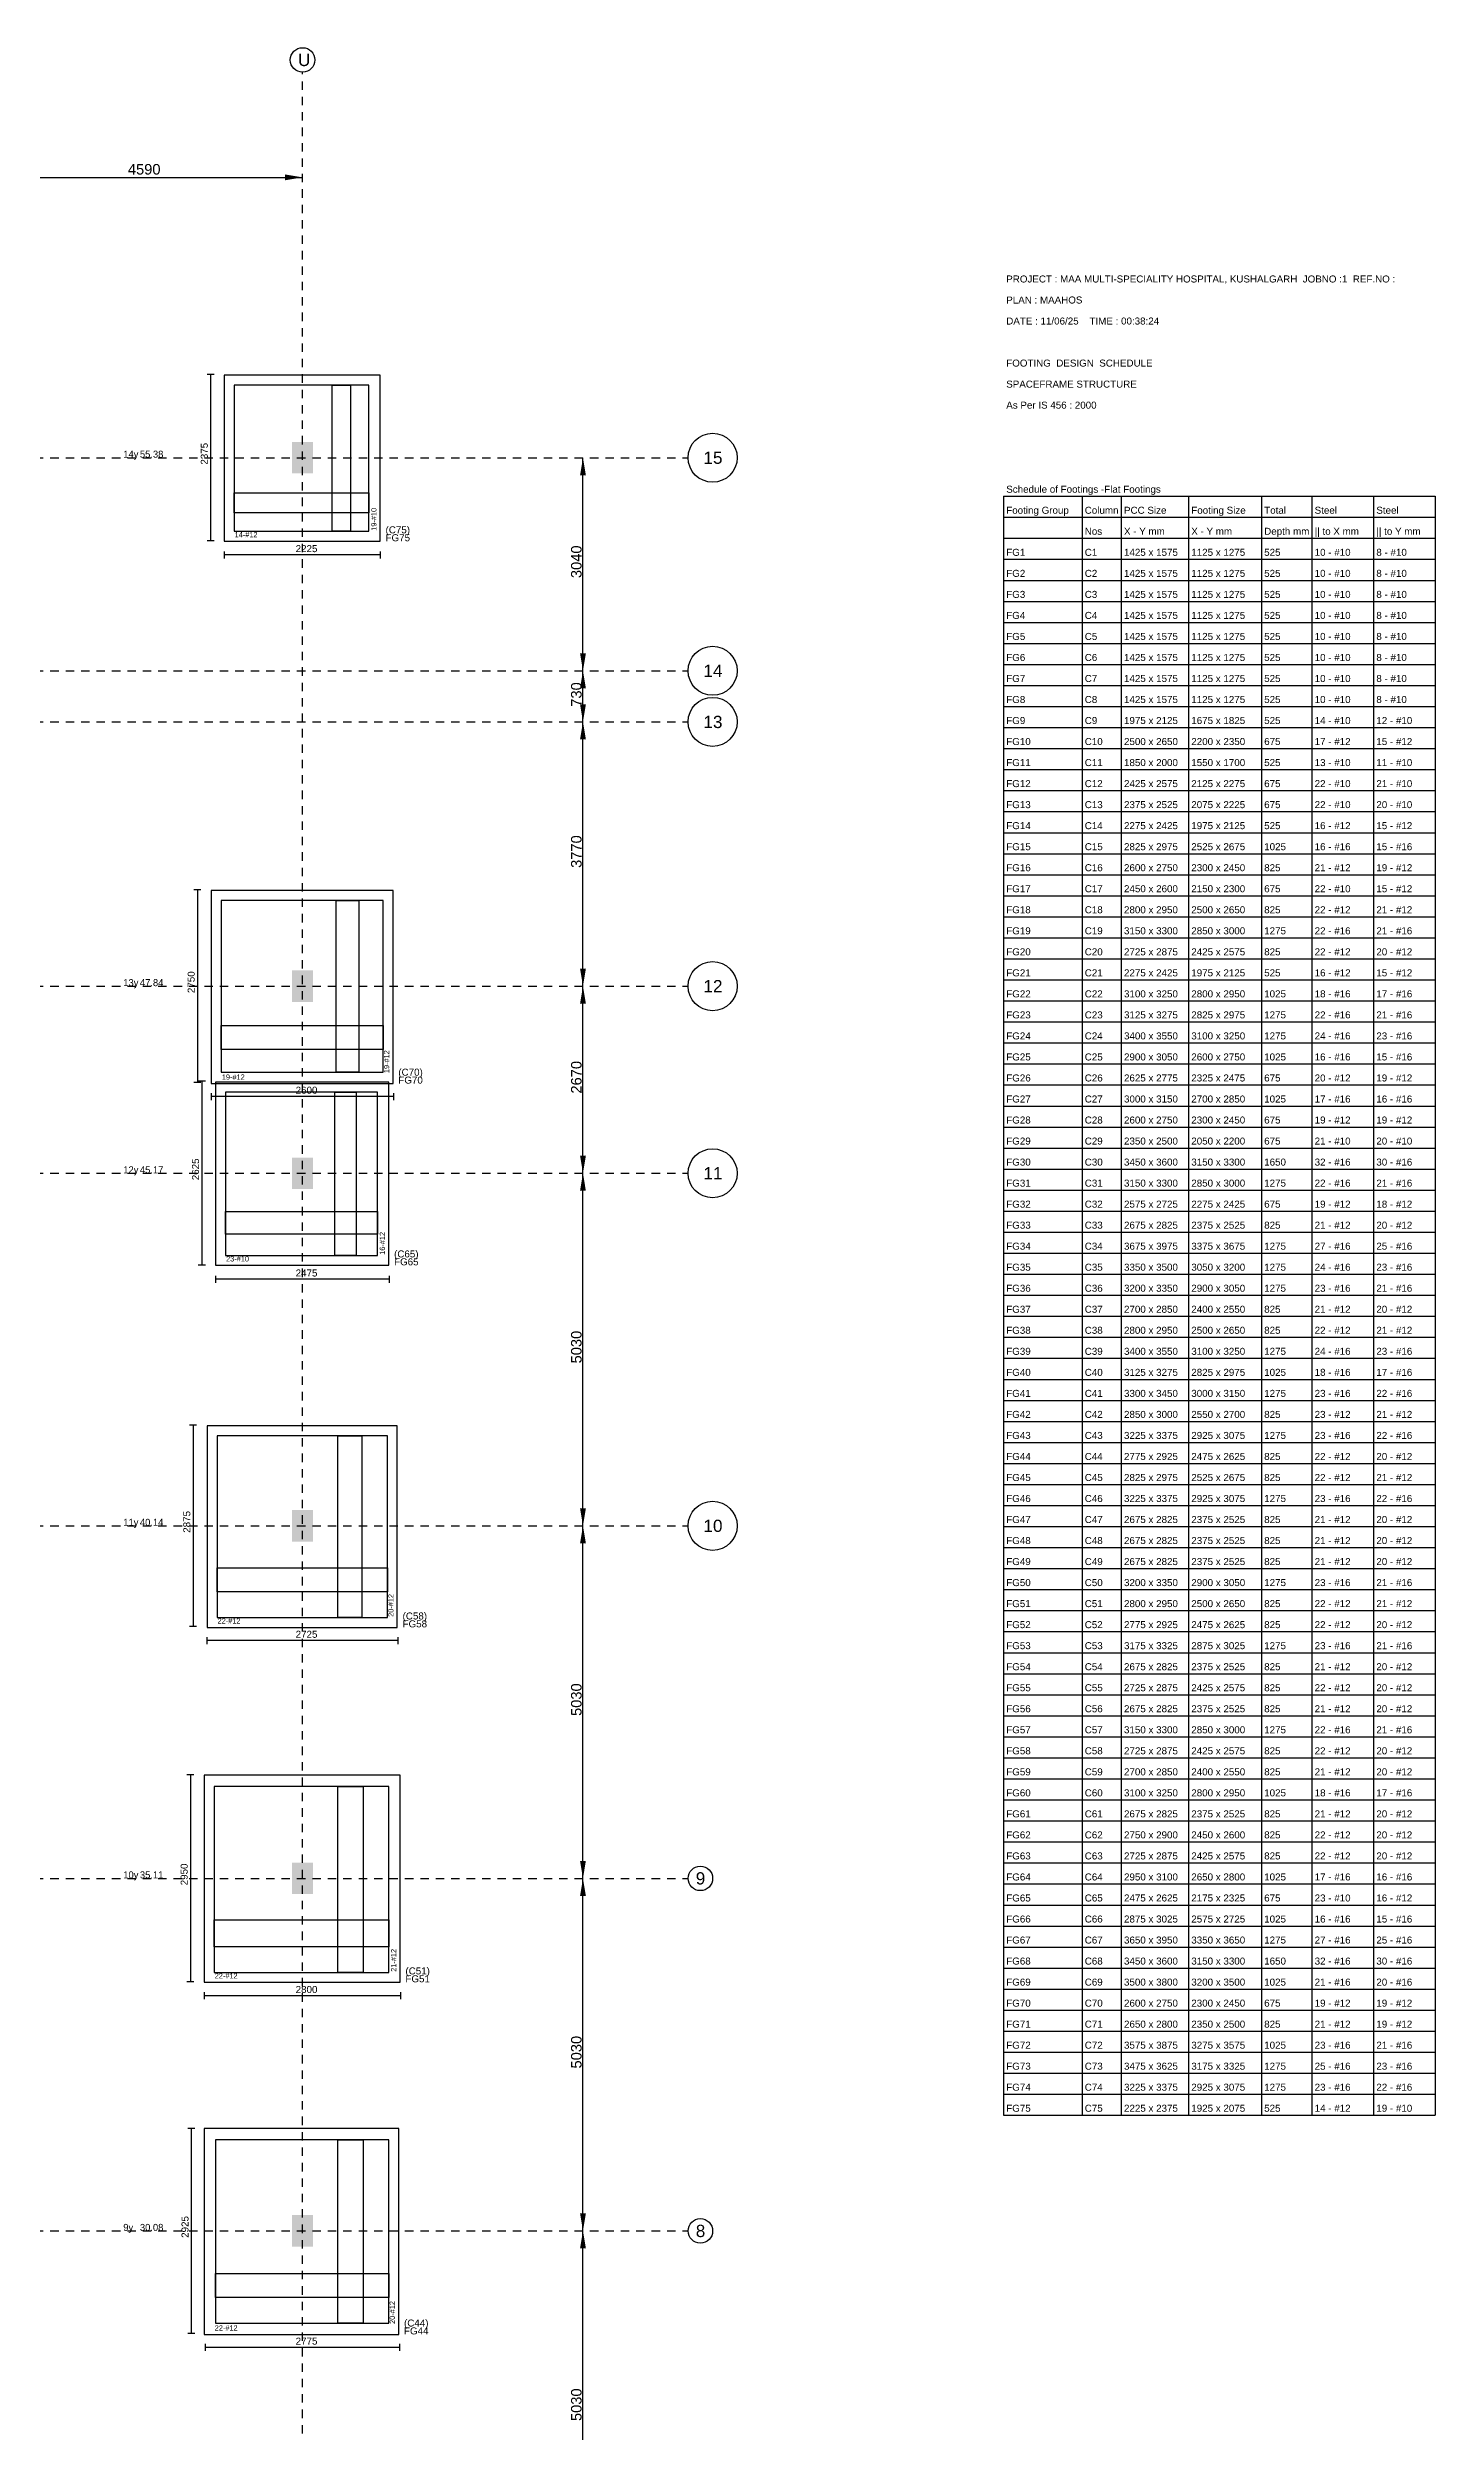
# Model space of a CAD drawing. Extents: x -0.6 to 81.7, y -8.3 to 62.2.
# Drawn here: x 61.92 to 81.72, y 27.21 to 61.23 of the extents above; entities that cross this region are included whole.
import ezdxf

# ---------------------------------------------------------------- set-up
doc = ezdxf.new("R2010")
doc.units = 0
doc.linetypes.add('ACAD_ISO02W100', pattern=[15, 12, -3])
for name, color, linetype in [('Centerline', 253, 'CONTINUOUS'), ('Column_Name', 6, 'CONTINUOUS'), ('Columns', 6, 'CONTINUOUS'), ('dim_all', 7, 'CONTINUOUS'), ('Foot_Group', 6, 'CONTINUOUS'), ('Footing_Dimension', 7, 'CONTINUOUS'), ('Grid_Dimension', 7, 'CONTINUOUS'), ('GridName', 7, 'CONTINUOUS'), ('Layout', 4, 'CONTINUOUS'), ('PCC', 2, 'CONTINUOUS'), ('Plan_Rf_Xdir', 1, 'CONTINUOUS'), ('Plan_Rf_Ydir', 3, 'CONTINUOUS'), ('Schedule', 3, 'CONTINUOUS'), ('Y_Grid_Values', 7, 'CONTINUOUS')]:
    doc.layers.add(name, color=color, linetype=linetype)
doc.styles.add('STRUDS_Arial', font='ARIAL.TTF', dxfattribs={"height": 0.04})
doc.styles.add('stylebar', font='ARIAL.TTF', dxfattribs={"height": 0.04})

msp = doc.modelspace()

# ---------------------------------------------------------------- linework, layer by layer
at = {"layer": 'Centerline', "linetype": 'ACAD_ISO02W100', "ltscale": 0.01}
for p, q in [((65.558, -6.25), (65.558, 60.88)), ((25.878, 55.38), (71.058, 55.38)), ((25.878, 52.34), (71.058, 52.34)), ((25.878, 51.61), (71.058, 51.61)), ((25.878, 47.84), (71.058, 47.84)), ((25.878, 45.17), (71.058, 45.17)), ((25.878, 40.14), (71.058, 40.14)), ((25.878, 35.11), (71.058, 35.11)), ((25.878, 30.08), (71.058, 30.08))]:
    msp.add_line(p, q, dxfattribs=at)
at = {"layer": 'Columns'}
for points in [[(65.408, 55.155), (65.408, 55.605), (65.708, 55.155), (65.708, 55.605)], [(65.408, 47.615), (65.408, 48.065), (65.708, 47.615), (65.708, 48.065)], [(65.408, 44.945), (65.408, 45.395), (65.708, 44.945), (65.708, 45.395)], [(65.408, 39.915), (65.408, 40.365), (65.708, 39.915), (65.708, 40.365)], [(65.408, 34.885), (65.408, 35.335), (65.708, 34.885), (65.708, 35.335)], [(65.408, 29.855), (65.408, 30.305), (65.708, 29.855), (65.708, 30.305)]]:
    msp.add_solid(points, dxfattribs=at)
at = {"layer": 'dim_all'}
for p, q in [((64.2955, 56.5675), (64.1955, 56.5675)), ((64.2455, 56.5675), (64.2455, 54.1925)), ((64.2955, 54.1925), (64.1955, 54.1925)), ((64.4455, 53.9425), (64.4455, 54.0425)), ((66.6705, 53.9925), (64.4455, 53.9925)), ((66.6705, 53.9425), (66.6705, 54.0425)), ((64.108, 49.215), (64.008, 49.215)), ((64.058, 49.215), (64.058, 46.465)), ((64.108, 46.465), (64.008, 46.465)), ((64.1705, 46.4825), (64.0705, 46.4825)), ((64.1205, 46.4825), (64.1205, 43.8575)), ((64.258, 46.215), (64.258, 46.315)), ((66.858, 46.215), (66.858, 46.315)), ((66.858, 46.265), (64.258, 46.265)), ((64.1705, 43.8575), (64.0705, 43.8575)), ((64.3205, 43.6075), (64.3205, 43.7075)), ((66.7955, 43.6575), (64.3205, 43.6575)), ((66.7955, 43.6075), (66.7955, 43.7075)), ((64.0455, 41.5775), (63.9455, 41.5775)), ((63.9955, 41.5775), (63.9955, 38.7025)), ((64.0455, 38.7025), (63.9455, 38.7025)), ((64.1955, 38.4525), (64.1955, 38.5525)), ((66.9205, 38.5025), (64.1955, 38.5025)), ((66.9205, 38.4525), (66.9205, 38.5525)), ((64.008, 36.585), (63.908, 36.585)), ((63.958, 36.585), (63.958, 33.635)), ((64.008, 33.635), (63.908, 33.635)), ((64.158, 33.385), (64.158, 33.485)), ((66.958, 33.435), (64.158, 33.435)), ((66.958, 33.385), (66.958, 33.485)), ((64.0205, 31.5425), (63.9205, 31.5425)), ((63.9705, 31.5425), (63.9705, 28.6175)), ((64.0205, 28.6175), (63.9205, 28.6175)), ((64.1705, 28.3675), (64.1705, 28.4675)), ((66.9455, 28.4175), (64.1705, 28.4175)), ((66.9455, 28.3675), (66.9455, 28.4675))]:
    msp.add_line(p, q, dxfattribs=at)
at = {"layer": 'Grid_Dimension'}
for p, q in [((60.968, 59.38), (65.558, 59.38)), ((69.558, 52.34), (69.558, 55.38)), ((69.558, 51.61), (69.558, 52.34)), ((69.558, 47.84), (69.558, 51.61)), ((69.558, 45.17), (69.558, 47.84)), ((69.558, 40.14), (69.558, 45.17)), ((69.558, 35.11), (69.558, 40.14)), ((69.558, 30.08), (69.558, 35.11)), ((69.558, 25.05), (69.558, 30.08))]:
    msp.add_line(p, q, dxfattribs=at)
for points in [[(65.558, 59.38), (65.308, 59.4216), (65.558, 59.38), (65.308, 59.3384)], [(69.558, 55.38), (69.5164, 55.13), (69.558, 55.38), (69.5996, 55.13)], [(69.558, 52.34), (69.5164, 52.59), (69.558, 52.34), (69.5996, 52.59)], [(69.558, 52.34), (69.5164, 52.09), (69.558, 52.34), (69.5996, 52.09)], [(69.558, 51.61), (69.5164, 51.86), (69.558, 51.61), (69.5996, 51.86)], [(69.558, 51.61), (69.5164, 51.36), (69.558, 51.61), (69.5996, 51.36)], [(69.558, 47.84), (69.5164, 48.09), (69.558, 47.84), (69.5996, 48.09)], [(69.558, 47.84), (69.5164, 47.59), (69.558, 47.84), (69.5996, 47.59)], [(69.558, 45.17), (69.5164, 45.42), (69.558, 45.17), (69.5996, 45.42)], [(69.558, 45.17), (69.5164, 44.92), (69.558, 45.17), (69.5996, 44.92)], [(69.558, 40.14), (69.5164, 40.39), (69.558, 40.14), (69.5996, 40.39)], [(69.558, 40.14), (69.5164, 39.89), (69.558, 40.14), (69.5996, 39.89)], [(69.558, 35.11), (69.5164, 35.36), (69.558, 35.11), (69.5996, 35.36)], [(69.558, 35.11), (69.5164, 34.86), (69.558, 35.11), (69.5996, 34.86)], [(69.558, 30.08), (69.5164, 30.33), (69.558, 30.08), (69.5996, 30.33)], [(69.558, 30.08), (69.5164, 29.83), (69.558, 30.08), (69.5996, 29.83)]]:
    msp.add_solid(points, dxfattribs=at)
at = {"layer": 'Gridname'}
for centre, radius in [((65.558, 61.055), 0.175), ((71.408, 55.38), 0.35), ((71.408, 52.34), 0.35), ((71.408, 51.61), 0.35), ((71.408, 47.84), 0.35), ((71.408, 45.17), 0.35), ((71.408, 40.14), 0.35), ((71.233, 35.11), 0.175), ((71.233, 30.08), 0.175)]:
    msp.add_circle(centre, radius, dxfattribs=at)
at = {"layer": 'Layout'}
for p, q in [((64.5801, 56.4164), (64.5801, 54.3299)), ((66.5045, 56.4164), (64.5801, 56.4164)), ((66.5045, 54.3299), (66.5045, 56.4164)), ((64.5801, 54.3299), (66.5045, 54.3299)), ((64.3978, 49.063), (64.3978, 46.6119)), ((66.7071, 49.063), (64.3978, 49.063)), ((66.7071, 46.6119), (66.7071, 49.063)), ((64.3978, 46.6119), (66.7071, 46.6119)), ((64.4585, 46.3283), (64.4585, 43.9987)), ((66.626, 46.3283), (64.4585, 46.3283)), ((66.626, 43.9987), (66.626, 46.3283)), ((64.4585, 43.9987), (66.626, 43.9987)), ((64.337, 41.426), (64.337, 38.8331)), ((66.7678, 41.426), (64.337, 41.426)), ((66.7678, 38.8331), (66.7678, 41.426)), ((64.337, 38.8331), (66.7678, 38.8331)), ((64.2965, 36.4225), (64.2965, 33.7688)), ((66.7881, 36.4225), (64.2965, 36.4225)), ((66.7881, 33.7688), (66.7881, 36.4225)), ((64.2965, 33.7688), (66.7881, 33.7688)), ((64.3167, 31.3785), (64.3167, 28.7653)), ((66.7881, 31.3785), (64.3167, 31.3785)), ((66.7881, 28.7653), (66.7881, 31.3785)), ((64.3167, 28.7653), (66.7881, 28.7653))]:
    msp.add_line(p, q, dxfattribs=at)
at = {"layer": 'PCC'}
for p, q in [((64.4383, 56.5582), (64.4383, 54.1881)), ((66.6666, 56.5582), (64.4383, 56.5582)), ((66.6666, 54.1881), (66.6666, 56.5582)), ((64.4383, 54.1881), (66.6666, 54.1881)), ((64.256, 49.2048), (64.256, 46.4498)), ((66.8489, 49.2048), (64.256, 49.2048)), ((66.8489, 46.4498), (66.8489, 49.2048)), ((64.256, 46.4498), (66.8489, 46.4498)), ((64.3167, 46.4701), (64.3167, 43.8569)), ((66.7881, 46.4701), (64.3167, 46.4701)), ((66.7881, 43.8569), (66.7881, 46.4701)), ((64.3167, 43.8569), (66.7881, 43.8569)), ((64.1952, 41.5678), (64.1952, 38.6913)), ((66.9096, 41.5678), (64.1952, 41.5678)), ((66.9096, 38.6913), (66.9096, 41.5678)), ((64.1952, 38.6913), (66.9096, 38.6913)), ((64.1547, 36.5846), (64.1547, 33.627)), ((66.9502, 36.5846), (64.1547, 36.5846)), ((66.9502, 33.627), (66.9502, 36.5846)), ((64.1547, 33.627), (66.9502, 33.627)), ((64.1547, 31.5405), (64.1547, 28.6032)), ((66.9299, 31.5405), (64.1547, 31.5405)), ((66.9299, 28.6032), (66.9299, 31.5405)), ((64.1547, 28.6032), (66.9299, 28.6032))]:
    msp.add_line(p, q, dxfattribs=at)
at = {"layer": 'Plan_Rf_Xdir'}
for p, q in [((64.5801, 54.5932), (64.5801, 54.8769)), ((64.5801, 54.8769), (66.5045, 54.8769)), ((66.5045, 54.8769), (66.5045, 54.5932)), ((66.5045, 54.5932), (64.5801, 54.5932)), ((64.3978, 46.936), (64.3978, 47.2804)), ((64.3978, 47.2804), (66.7071, 47.2804)), ((66.7071, 47.2804), (66.7071, 46.936)), ((66.7071, 46.936), (64.3978, 46.936)), ((64.4585, 44.3026), (64.4585, 44.6267)), ((64.4585, 44.6267), (66.626, 44.6267)), ((66.626, 44.6267), (66.626, 44.3026)), ((66.626, 44.3026), (64.4585, 44.3026)), ((64.337, 39.1978), (64.337, 39.5421)), ((64.337, 39.5421), (66.7678, 39.5421)), ((66.7678, 39.5421), (66.7678, 39.1978)), ((66.7678, 39.1978), (64.337, 39.1978)), ((64.2965, 34.1334), (64.2965, 34.5183)), ((64.2965, 34.5183), (66.7881, 34.5183)), ((66.7881, 34.5183), (66.7881, 34.1334)), ((66.7881, 34.1334), (64.2965, 34.1334)), ((64.3167, 29.1299), (64.3167, 29.4743)), ((64.3167, 29.4743), (66.7881, 29.4743)), ((66.7881, 29.4743), (66.7881, 29.1299)), ((66.7881, 29.1299), (64.3167, 29.1299))]:
    msp.add_line(p, q, dxfattribs=at)
at = {"layer": 'Plan_Rf_Ydir'}
for p, q in [((65.9778, 54.3299), (65.9778, 56.4164)), ((65.9778, 56.4164), (66.2412, 56.4164)), ((66.2412, 56.4164), (66.2412, 54.3299)), ((66.2412, 54.3299), (65.9778, 54.3299)), ((66.0386, 46.6119), (66.0386, 49.063)), ((66.0386, 49.063), (66.3627, 49.063)), ((66.3627, 49.063), (66.3627, 46.6119)), ((66.0183, 43.9987), (66.0183, 46.3283)), ((66.0183, 46.3283), (66.3222, 46.3283)), ((66.3627, 46.6119), (66.0386, 46.6119)), ((66.3222, 46.3283), (66.3222, 43.9987)), ((66.3222, 43.9987), (66.0183, 43.9987)), ((66.0588, 38.8331), (66.0588, 41.426)), ((66.0588, 41.426), (66.4032, 41.426)), ((66.4032, 41.426), (66.4032, 38.8331)), ((66.4032, 38.8331), (66.0588, 38.8331)), ((66.0588, 33.7688), (66.0588, 36.4225)), ((66.0588, 36.4225), (66.4235, 36.4225)), ((66.4235, 36.4225), (66.4235, 33.7688)), ((66.4235, 33.7688), (66.0588, 33.7688)), ((66.0588, 28.7653), (66.0588, 31.3785)), ((66.0588, 31.3785), (66.4235, 31.3785)), ((66.4235, 31.3785), (66.4235, 28.7653)), ((66.4235, 28.7653), (66.0588, 28.7653))]:
    msp.add_line(p, q, dxfattribs=at)
at = {"layer": 'Schedule'}
for p, q in [((75.558, 54.83), (81.718, 54.83)), ((75.558, 54.83), (75.558, 31.73)), ((76.678, 54.83), (76.678, 31.73)), ((77.238, 54.83), (77.238, 31.73)), ((78.198, 54.83), (78.198, 31.73)), ((79.238, 54.83), (79.238, 31.73)), ((79.958, 54.83), (79.958, 31.73)), ((80.838, 54.83), (80.838, 31.73)), ((81.718, 54.83), (81.718, 31.73)), ((75.558, 54.53), (81.718, 54.53)), ((75.558, 54.23), (81.718, 54.23)), ((75.558, 53.93), (81.718, 53.93)), ((75.558, 53.63), (81.718, 53.63)), ((75.558, 53.33), (81.718, 53.33)), ((75.558, 53.03), (81.718, 53.03)), ((75.558, 52.73), (81.718, 52.73)), ((75.558, 52.43), (81.718, 52.43)), ((75.558, 52.13), (81.718, 52.13)), ((75.558, 51.83), (81.718, 51.83)), ((75.558, 51.53), (81.718, 51.53)), ((75.558, 51.23), (81.718, 51.23)), ((75.558, 50.93), (81.718, 50.93)), ((75.558, 50.63), (81.718, 50.63)), ((75.558, 50.33), (81.718, 50.33)), ((75.558, 50.03), (81.718, 50.03)), ((75.558, 49.73), (81.718, 49.73)), ((75.558, 49.43), (81.718, 49.43)), ((75.558, 49.13), (81.718, 49.13)), ((75.558, 48.83), (81.718, 48.83)), ((75.558, 48.53), (81.718, 48.53)), ((75.558, 48.23), (81.718, 48.23)), ((75.558, 47.93), (81.718, 47.93)), ((75.558, 47.63), (81.718, 47.63)), ((75.558, 47.33), (81.718, 47.33)), ((75.558, 47.03), (81.718, 47.03)), ((75.558, 46.73), (81.718, 46.73)), ((75.558, 46.43), (81.718, 46.43)), ((75.558, 46.13), (81.718, 46.13)), ((75.558, 45.83), (81.718, 45.83)), ((75.558, 45.53), (81.718, 45.53)), ((75.558, 45.23), (81.718, 45.23)), ((75.558, 44.93), (81.718, 44.93)), ((75.558, 44.63), (81.718, 44.63)), ((75.558, 44.33), (81.718, 44.33)), ((75.558, 44.03), (81.718, 44.03)), ((75.558, 43.73), (81.718, 43.73)), ((75.558, 43.43), (81.718, 43.43)), ((75.558, 43.13), (81.718, 43.13)), ((75.558, 42.83), (81.718, 42.83)), ((75.558, 42.53), (81.718, 42.53)), ((75.558, 42.23), (81.718, 42.23)), ((75.558, 41.93), (81.718, 41.93)), ((75.558, 41.63), (81.718, 41.63)), ((75.558, 41.33), (81.718, 41.33)), ((75.558, 41.03), (81.718, 41.03)), ((75.558, 40.73), (81.718, 40.73)), ((75.558, 40.43), (81.718, 40.43)), ((75.558, 40.13), (81.718, 40.13)), ((75.558, 39.83), (81.718, 39.83)), ((75.558, 39.53), (81.718, 39.53)), ((75.558, 39.23), (81.718, 39.23)), ((75.558, 38.93), (81.718, 38.93)), ((75.558, 38.63), (81.718, 38.63)), ((75.558, 38.33), (81.718, 38.33)), ((75.558, 38.03), (81.718, 38.03)), ((75.558, 37.73), (81.718, 37.73)), ((75.558, 37.43), (81.718, 37.43)), ((75.558, 37.13), (81.718, 37.13)), ((75.558, 36.83), (81.718, 36.83)), ((75.558, 36.53), (81.718, 36.53)), ((75.558, 36.23), (81.718, 36.23)), ((75.558, 35.93), (81.718, 35.93)), ((75.558, 35.63), (81.718, 35.63)), ((75.558, 35.33), (81.718, 35.33)), ((75.558, 35.03), (81.718, 35.03)), ((75.558, 34.73), (81.718, 34.73)), ((75.558, 34.43), (81.718, 34.43)), ((75.558, 34.13), (81.718, 34.13)), ((75.558, 33.83), (81.718, 33.83)), ((75.558, 33.53), (81.718, 33.53)), ((75.558, 33.23), (81.718, 33.23)), ((75.558, 32.93), (81.718, 32.93)), ((75.558, 32.63), (81.718, 32.63)), ((75.558, 32.33), (81.718, 32.33)), ((75.558, 32.03), (81.718, 32.03)), ((75.558, 31.73), (81.718, 31.73))]:
    msp.add_line(p, q, dxfattribs=at)

# ---------------------------------------------------------------- texts
at = {"layer": 'column_name', "style": 'STRUDS_Arial'}
for s, p in [('(C75)', (66.7416, 54.3006)), ('(C70)', (66.9239, 46.5623)), ('(C65)', (66.8631, 43.9694)), ('(C58)', (66.9846, 38.8038)), ('(C51)', (67.0252, 33.7395)), ('(C44)', (67.0049, 28.7157))]:
    msp.add_text(s, height=0.1, dxfattribs=at).set_placement(p)
at = {"layer": 'Foot_Group', "style": 'STRUDS_Arial'}
for s, p in [('FG75', (66.7416, 54.1881)), ('FG70', (66.9239, 46.4498)), ('FG65', (66.8631, 43.8569)), ('FG58', (66.9846, 38.6913)), ('FG51', (67.0252, 33.627)), ('FG44', (67.0049, 28.6032))]:
    msp.add_text(s, height=0.1, dxfattribs=at).set_placement(p)
at = {"layer": 'Footing_Dimension', "style": 'STRUDS_Arial'}
for s, p in [('2375', (64.2055, 55.281)), ('2750', (64.018, 47.741)), ('2625', (64.0805, 45.071)), ('2875', (63.9555, 40.041)), ('2950', (63.918, 35.011)), ('2925', (63.9305, 29.981))]:
    msp.add_text(s, height=0.1, rotation=90, dxfattribs=at).set_placement(p)
for s, p in [('2225', (65.459, 54.0325)), ('2600', (65.459, 46.305)), ('2475', (65.459, 43.6975)), ('2725', (65.459, 38.5425)), ('2800', (65.459, 33.475)), ('2775', (65.459, 28.4575))]:
    msp.add_text(s, height=0.1, dxfattribs=at).set_placement(p)
at = {"layer": 'Grid_Dimension', "style": 'stylebar'}
msp.add_text('4590', height=0.15, dxfattribs=at).set_placement((63.065, 59.42))
for s, p in [('3040', (69.538, 53.662)), ('730', (69.538, 51.8265)), ('3770', (69.538, 49.527)), ('2670', (69.538, 46.307)), ('5030', (69.538, 42.457)), ('5030', (69.538, 37.427)), ('5030', (69.538, 32.397)), ('5030', (69.538, 27.367))]:
    msp.add_text(s, height=0.15, rotation=90, dxfattribs=at).set_placement(p)
at = {"layer": 'GridName', "style": 'STRUDS_Arial'}
for s, p in [('U', (65.4924, 60.9675)), ('15', (71.2768, 55.2925)), ('14', (71.2768, 52.2525)), ('13', (71.2768, 51.5225)), ('12', (71.2768, 47.7525)), ('11', (71.2768, 45.0825)), ('10', (71.2768, 40.0525)), ('9', (71.1674, 35.0225)), ('8', (71.1674, 29.9925))]:
    msp.add_text(s, height=0.175, dxfattribs=at).set_placement(p)
at = {"layer": 'Plan_Rf_Xdir', "style": 'STRUDS_Arial'}
for s, p in [('14-#12', (64.5883, 54.2431)), ('19-#12', (64.406, 46.5048)), ('23-#10', (64.4667, 43.9119)), ('22-#12', (64.3452, 38.7463)), ('22-#12', (64.3047, 33.682)), ('22-#12', (64.3047, 28.6582))]:
    msp.add_text(s, height=0.075, dxfattribs=at).set_placement(p)
at = {"layer": 'Plan_Rf_Ydir', "style": 'STRUDS_Arial'}
for s, p in [('19-#10', (66.6116, 54.3381)), ('19-#12', (66.7939, 46.5998)), ('16-#12', (66.7331, 44.0069)), ('20-#12', (66.8546, 38.8413)), ('21-#12', (66.8952, 33.777)), ('20-#12', (66.8749, 28.7532))]:
    msp.add_text(s, height=0.075, rotation=90, dxfattribs=at).set_placement(p)
at = {"layer": 'Schedule', "style": 'STRUDS_Arial'}
for s, p in [(' PROJECT : MAA MULTI-SPECIALITY HOSPITAL, KUSHALGARH  JOBNO :1  REF.NO :', (75.558, 57.88)), (' PLAN : MAAHOS', (75.558, 57.58)), (' DATE : 11/06/25    TIME : 00:38:24', (75.558, 57.28)), (' SPACEFRAME STRUCTURE', (75.558, 56.38)), (' FOOTING  DESIGN  SCHEDULE', (75.558, 56.68)), (' As Per IS 456 : 2000', (75.558, 56.08)), (' Schedule of Footings -Flat Footings', (75.558, 54.88)), (' Footing Group', (75.558, 54.58)), (' Column', (76.678, 54.58)), (' PCC Size', (77.238, 54.58)), (' Footing Size', (78.198, 54.58)), (' Total', (79.238, 54.58)), (' Steel', (79.958, 54.58)), (' Steel', (80.838, 54.58)), (' Nos', (76.678, 54.28)), (' X - Y mm', (77.238, 54.28)), (' X - Y mm', (78.198, 54.28)), (' Depth mm', (79.238, 54.28)), (' || to X mm', (79.958, 54.28)), (' || to Y mm', (80.838, 54.28)), (' FG1', (75.558, 53.98)), (' FG2', (75.558, 53.68)), (' C1', (76.678, 53.98)), (' C2', (76.678, 53.68)), (' 1425 x 1575', (77.238, 53.98)), (' 1425 x 1575', (77.238, 53.68)), (' 1125 x 1275', (78.198, 53.98)), (' 1125 x 1275', (78.198, 53.68)), (' 525', (79.238, 53.98)), (' 525', (79.238, 53.68)), (' 10 - #10', (79.958, 53.98)), (' 10 - #10', (79.958, 53.68)), (' 8 - #10', (80.838, 53.98)), (' 8 - #10', (80.838, 53.68)), (' FG3', (75.558, 53.38)), (' C3', (76.678, 53.38)), (' 1425 x 1575', (77.238, 53.38)), (' 1125 x 1275', (78.198, 53.38)), (' 525', (79.238, 53.38)), (' 10 - #10', (79.958, 53.38)), (' 8 - #10', (80.838, 53.38)), (' FG4', (75.558, 53.08)), (' C4', (76.678, 53.08)), (' 1425 x 1575', (77.238, 53.08)), (' 1125 x 1275', (78.198, 53.08)), (' 525', (79.238, 53.08)), (' 10 - #10', (79.958, 53.08)), (' 8 - #10', (80.838, 53.08)), (' FG5', (75.558, 52.78)), (' C5', (76.678, 52.78)), (' 1425 x 1575', (77.238, 52.78)), (' 1125 x 1275', (78.198, 52.78)), (' 525', (79.238, 52.78)), (' 10 - #10', (79.958, 52.78)), (' 8 - #10', (80.838, 52.78)), (' FG6', (75.558, 52.48)), (' C6', (76.678, 52.48)), (' 1425 x 1575', (77.238, 52.48)), (' 1125 x 1275', (78.198, 52.48)), (' 525', (79.238, 52.48)), (' 10 - #10', (79.958, 52.48)), (' 8 - #10', (80.838, 52.48)), (' FG7', (75.558, 52.18)), (' C7', (76.678, 52.18)), (' 1425 x 1575', (77.238, 52.18)), (' 1125 x 1275', (78.198, 52.18)), (' 525', (79.238, 52.18)), (' 10 - #10', (79.958, 52.18)), (' 8 - #10', (80.838, 52.18)), (' FG8', (75.558, 51.88)), (' C8', (76.678, 51.88)), (' 1425 x 1575', (77.238, 51.88)), (' 1125 x 1275', (78.198, 51.88)), (' 525', (79.238, 51.88)), (' 10 - #10', (79.958, 51.88)), (' 8 - #10', (80.838, 51.88)), (' FG9', (75.558, 51.58)), (' FG10', (75.558, 51.28)), (' C9', (76.678, 51.58)), (' C10', (76.678, 51.28)), (' 2500 x 2650', (77.238, 51.28)), (' 1975 x 2125', (77.238, 51.58)), (' 2200 x 2350', (78.198, 51.28)), (' 1675 x 1825', (78.198, 51.58)), (' 525', (79.238, 51.58)), (' 675', (79.238, 51.28)), (' 14 - #10', (79.958, 51.58)), (' 17 - #12', (79.958, 51.28)), (' 12 - #10', (80.838, 51.58)), (' 15 - #12', (80.838, 51.28)), (' FG11', (75.558, 50.98)), (' C11', (76.678, 50.98)), (' 1850 x 2000', (77.238, 50.98)), (' 1550 x 1700', (78.198, 50.98)), (' 525', (79.238, 50.98)), (' 13 - #10', (79.958, 50.98)), (' 11 - #10', (80.838, 50.98)), (' FG12', (75.558, 50.68)), (' C12', (76.678, 50.68)), (' 2425 x 2575', (77.238, 50.68)), (' 2125 x 2275', (78.198, 50.68)), (' 675', (79.238, 50.68)), (' 22 - #10', (79.958, 50.68)), (' 21 - #10', (80.838, 50.68)), (' FG13', (75.558, 50.38)), (' C13', (76.678, 50.38)), (' 2375 x 2525', (77.238, 50.38)), (' 2075 x 2225', (78.198, 50.38)), (' 675', (79.238, 50.38)), (' 22 - #10', (79.958, 50.38)), (' 20 - #10', (80.838, 50.38)), (' FG14', (75.558, 50.08)), (' C14', (76.678, 50.08)), (' 2275 x 2425', (77.238, 50.08)), (' 1975 x 2125', (78.198, 50.08)), (' 525', (79.238, 50.08)), (' 16 - #12', (79.958, 50.08)), (' 15 - #12', (80.838, 50.08)), (' FG15', (75.558, 49.78)), (' C15', (76.678, 49.78)), (' 2825 x 2975', (77.238, 49.78)), (' 2525 x 2675', (78.198, 49.78)), (' 1025', (79.238, 49.78)), (' 16 - #16', (79.958, 49.78)), (' 15 - #16', (80.838, 49.78)), (' FG16', (75.558, 49.48)), (' C16', (76.678, 49.48)), (' 2600 x 2750', (77.238, 49.48)), (' 2300 x 2450', (78.198, 49.48)), (' 825', (79.238, 49.48)), (' 21 - #12', (79.958, 49.48)), (' 19 - #12', (80.838, 49.48)), (' FG17', (75.558, 49.18)), (' C17', (76.678, 49.18)), (' 2450 x 2600', (77.238, 49.18)), (' 2150 x 2300', (78.198, 49.18)), (' 675', (79.238, 49.18)), (' 22 - #10', (79.958, 49.18)), (' 15 - #12', (80.838, 49.18)), (' FG18', (75.558, 48.88)), (' FG19', (75.558, 48.58)), (' C18', (76.678, 48.88)), (' C19', (76.678, 48.58)), (' 3150 x 3300', (77.238, 48.58)), (' 2800 x 2950', (77.238, 48.88)), (' 2500 x 2650', (78.198, 48.88)), (' 2850 x 3000', (78.198, 48.58)), (' 825', (79.238, 48.88)), (' 1275', (79.238, 48.58)), (' 22 - #12', (79.958, 48.88)), (' 22 - #16', (79.958, 48.58)), (' 21 - #12', (80.838, 48.88)), (' 21 - #16', (80.838, 48.58)), (' FG20', (75.558, 48.28)), (' C20', (76.678, 48.28)), (' 2725 x 2875', (77.238, 48.28)), (' 2425 x 2575', (78.198, 48.28)), (' 825', (79.238, 48.28)), (' 22 - #12', (79.958, 48.28)), (' 20 - #12', (80.838, 48.28)), (' FG21', (75.558, 47.98)), (' C21', (76.678, 47.98)), (' 2275 x 2425', (77.238, 47.98)), (' 1975 x 2125', (78.198, 47.98)), (' 525', (79.238, 47.98)), (' 16 - #12', (79.958, 47.98)), (' 15 - #12', (80.838, 47.98)), (' FG22', (75.558, 47.68)), (' C22', (76.678, 47.68)), (' 3100 x 3250', (77.238, 47.68)), (' 2800 x 2950', (78.198, 47.68)), (' 1025', (79.238, 47.68)), (' 18 - #16', (79.958, 47.68)), (' 17 - #16', (80.838, 47.68)), (' FG23', (75.558, 47.38)), (' C23', (76.678, 47.38)), (' 3125 x 3275', (77.238, 47.38)), (' 2825 x 2975', (78.198, 47.38)), (' 1275', (79.238, 47.38)), (' 22 - #16', (79.958, 47.38)), (' 21 - #16', (80.838, 47.38)), (' FG24', (75.558, 47.08)), (' C24', (76.678, 47.08)), (' 3400 x 3550', (77.238, 47.08)), (' 3100 x 3250', (78.198, 47.08)), (' 1275', (79.238, 47.08)), (' 24 - #16', (79.958, 47.08)), (' 23 - #16', (80.838, 47.08)), (' FG25', (75.558, 46.78)), (' C25', (76.678, 46.78)), (' 2900 x 3050', (77.238, 46.78)), (' 2600 x 2750', (78.198, 46.78)), (' 1025', (79.238, 46.78)), (' 16 - #16', (79.958, 46.78)), (' 15 - #16', (80.838, 46.78)), (' FG26', (75.558, 46.48)), (' FG27', (75.558, 46.18)), (' C26', (76.678, 46.48)), (' C27', (76.678, 46.18)), (' 3000 x 3150', (77.238, 46.18)), (' 2625 x 2775', (77.238, 46.48)), (' 2325 x 2475', (78.198, 46.48)), (' 2700 x 2850', (78.198, 46.18)), (' 675', (79.238, 46.48)), (' 1025', (79.238, 46.18)), (' 20 - #12', (79.958, 46.48)), (' 17 - #16', (79.958, 46.18)), (' 19 - #12', (80.838, 46.48)), (' 16 - #16', (80.838, 46.18)), (' FG28', (75.558, 45.88)), (' C28', (76.678, 45.88)), (' 2600 x 2750', (77.238, 45.88)), (' 2300 x 2450', (78.198, 45.88)), (' 675', (79.238, 45.88)), (' 19 - #12', (79.958, 45.88)), (' 19 - #12', (80.838, 45.88)), (' FG29', (75.558, 45.58)), (' C29', (76.678, 45.58)), (' 2350 x 2500', (77.238, 45.58)), (' 2050 x 2200', (78.198, 45.58)), (' 675', (79.238, 45.58)), (' 21 - #10', (79.958, 45.58)), (' 20 - #10', (80.838, 45.58)), (' FG30', (75.558, 45.28)), (' C30', (76.678, 45.28)), (' 3450 x 3600', (77.238, 45.28)), (' 3150 x 3300', (78.198, 45.28)), (' 1650', (79.238, 45.28)), (' 32 - #16', (79.958, 45.28)), (' 30 - #16', (80.838, 45.28)), (' FG31', (75.558, 44.98)), (' C31', (76.678, 44.98)), (' 3150 x 3300', (77.238, 44.98)), (' 2850 x 3000', (78.198, 44.98)), (' 1275', (79.238, 44.98)), (' 22 - #16', (79.958, 44.98)), (' 21 - #16', (80.838, 44.98)), (' FG32', (75.558, 44.68)), (' C32', (76.678, 44.68)), (' 2575 x 2725', (77.238, 44.68)), (' 2275 x 2425', (78.198, 44.68)), (' 675', (79.238, 44.68)), (' 19 - #12', (79.958, 44.68)), (' 18 - #12', (80.838, 44.68)), (' FG33', (75.558, 44.38)), (' C33', (76.678, 44.38)), (' 2675 x 2825', (77.238, 44.38)), (' 2375 x 2525', (78.198, 44.38)), (' 825', (79.238, 44.38)), (' 21 - #12', (79.958, 44.38)), (' 20 - #12', (80.838, 44.38)), (' FG34', (75.558, 44.08)), (' C34', (76.678, 44.08)), (' 3675 x 3975', (77.238, 44.08)), (' 3375 x 3675', (78.198, 44.08)), (' 1275', (79.238, 44.08)), (' 27 - #16', (79.958, 44.08)), (' 25 - #16', (80.838, 44.08)), (' FG35', (75.558, 43.78)), (' FG36', (75.558, 43.48)), (' C35', (76.678, 43.78)), (' C36', (76.678, 43.48)), (' 3350 x 3500', (77.238, 43.78)), (' 3200 x 3350', (77.238, 43.48)), (' 3050 x 3200', (78.198, 43.78)), (' 2900 x 3050', (78.198, 43.48)), (' 1275', (79.238, 43.78)), (' 1275', (79.238, 43.48)), (' 24 - #16', (79.958, 43.78)), (' 23 - #16', (79.958, 43.48)), (' 23 - #16', (80.838, 43.78)), (' 21 - #16', (80.838, 43.48)), (' FG37', (75.558, 43.18)), (' C37', (76.678, 43.18)), (' 2700 x 2850', (77.238, 43.18)), (' 2400 x 2550', (78.198, 43.18)), (' 825', (79.238, 43.18)), (' 21 - #12', (79.958, 43.18)), (' 20 - #12', (80.838, 43.18)), (' FG38', (75.558, 42.88)), (' C38', (76.678, 42.88)), (' 2800 x 2950', (77.238, 42.88)), (' 2500 x 2650', (78.198, 42.88)), (' 825', (79.238, 42.88)), (' 22 - #12', (79.958, 42.88)), (' 21 - #12', (80.838, 42.88)), (' FG39', (75.558, 42.58)), (' C39', (76.678, 42.58)), (' 3400 x 3550', (77.238, 42.58)), (' 3100 x 3250', (78.198, 42.58)), (' 1275', (79.238, 42.58)), (' 24 - #16', (79.958, 42.58)), (' 23 - #16', (80.838, 42.58)), (' FG40', (75.558, 42.28)), (' C40', (76.678, 42.28)), (' 3125 x 3275', (77.238, 42.28)), (' 2825 x 2975', (78.198, 42.28)), (' 1025', (79.238, 42.28)), (' 18 - #16', (79.958, 42.28)), (' 17 - #16', (80.838, 42.28)), (' FG41', (75.558, 41.98)), (' C41', (76.678, 41.98)), (' 3300 x 3450', (77.238, 41.98)), (' 3000 x 3150', (78.198, 41.98)), (' 1275', (79.238, 41.98)), (' 23 - #16', (79.958, 41.98)), (' 22 - #16', (80.838, 41.98)), (' FG42', (75.558, 41.68)), (' C42', (76.678, 41.68)), (' 2850 x 3000', (77.238, 41.68)), (' 2550 x 2700', (78.198, 41.68)), (' 825', (79.238, 41.68)), (' 23 - #12', (79.958, 41.68)), (' 21 - #12', (80.838, 41.68)), (' FG43', (75.558, 41.38)), (' FG44', (75.558, 41.08)), (' C43', (76.678, 41.38)), (' C44', (76.678, 41.08)), (' 3225 x 3375', (77.238, 41.38)), (' 2775 x 2925', (77.238, 41.08)), (' 2925 x 3075', (78.198, 41.38)), (' 2475 x 2625', (78.198, 41.08)), (' 825', (79.238, 41.08)), (' 1275', (79.238, 41.38)), (' 23 - #16', (79.958, 41.38)), (' 22 - #12', (79.958, 41.08)), (' 22 - #16', (80.838, 41.38)), (' 20 - #12', (80.838, 41.08)), (' FG45', (75.558, 40.78)), (' C45', (76.678, 40.78)), (' 2825 x 2975', (77.238, 40.78)), (' 2525 x 2675', (78.198, 40.78)), (' 825', (79.238, 40.78)), (' 22 - #12', (79.958, 40.78)), (' 21 - #12', (80.838, 40.78)), (' FG46', (75.558, 40.48)), (' C46', (76.678, 40.48)), (' 3225 x 3375', (77.238, 40.48)), (' 2925 x 3075', (78.198, 40.48)), (' 1275', (79.238, 40.48)), (' 23 - #16', (79.958, 40.48)), (' 22 - #16', (80.838, 40.48)), (' FG47', (75.558, 40.18)), (' C47', (76.678, 40.18)), (' 2675 x 2825', (77.238, 40.18)), (' 2375 x 2525', (78.198, 40.18)), (' 825', (79.238, 40.18)), (' 21 - #12', (79.958, 40.18)), (' 20 - #12', (80.838, 40.18)), (' FG48', (75.558, 39.88)), (' C48', (76.678, 39.88)), (' 2675 x 2825', (77.238, 39.88)), (' 2375 x 2525', (78.198, 39.88)), (' 825', (79.238, 39.88)), (' 21 - #12', (79.958, 39.88)), (' 20 - #12', (80.838, 39.88)), (' FG49', (75.558, 39.58)), (' C49', (76.678, 39.58)), (' 2675 x 2825', (77.238, 39.58)), (' 2375 x 2525', (78.198, 39.58)), (' 825', (79.238, 39.58)), (' 21 - #12', (79.958, 39.58)), (' 20 - #12', (80.838, 39.58)), (' FG50', (75.558, 39.28)), (' C50', (76.678, 39.28)), (' 3200 x 3350', (77.238, 39.28)), (' 2900 x 3050', (78.198, 39.28)), (' 1275', (79.238, 39.28)), (' 23 - #16', (79.958, 39.28)), (' 21 - #16', (80.838, 39.28)), (' FG51', (75.558, 38.98)), (' C51', (76.678, 38.98)), (' 2800 x 2950', (77.238, 38.98)), (' 2500 x 2650', (78.198, 38.98)), (' 825', (79.238, 38.98)), (' 22 - #12', (79.958, 38.98)), (' 21 - #12', (80.838, 38.98)), (' FG52', (75.558, 38.68)), (' FG53', (75.558, 38.3801)), (' C52', (76.678, 38.68)), (' C53', (76.678, 38.3801)), (' 3175 x 3325', (77.238, 38.3801)), (' 2775 x 2925', (77.238, 38.68)), (' 2475 x 2625', (78.198, 38.68)), (' 2875 x 3025', (78.198, 38.3801)), (' 825', (79.238, 38.68)), (' 1275', (79.238, 38.3801)), (' 22 - #12', (79.958, 38.68)), (' 23 - #16', (79.958, 38.3801)), (' 20 - #12', (80.838, 38.68)), (' 21 - #16', (80.838, 38.3801)), (' FG54', (75.558, 38.0801)), (' C54', (76.678, 38.0801)), (' 2675 x 2825', (77.238, 38.0801)), (' 2375 x 2525', (78.198, 38.0801)), (' 825', (79.238, 38.0801)), (' 21 - #12', (79.958, 38.0801)), (' 20 - #12', (80.838, 38.0801)), (' FG55', (75.558, 37.7801)), (' C55', (76.678, 37.7801)), (' 2725 x 2875', (77.238, 37.7801)), (' 2425 x 2575', (78.198, 37.7801)), (' 825', (79.238, 37.7801)), (' 22 - #12', (79.958, 37.7801)), (' 20 - #12', (80.838, 37.7801)), (' FG56', (75.558, 37.4801)), (' C56', (76.678, 37.4801)), (' 2675 x 2825', (77.238, 37.4801)), (' 2375 x 2525', (78.198, 37.4801)), (' 825', (79.238, 37.4801)), (' 21 - #12', (79.958, 37.4801)), (' 20 - #12', (80.838, 37.4801)), (' FG57', (75.558, 37.1801)), (' C57', (76.678, 37.1801)), (' 3150 x 3300', (77.238, 37.1801)), (' 2850 x 3000', (78.198, 37.1801)), (' 1275', (79.238, 37.1801)), (' 22 - #16', (79.958, 37.1801)), (' 21 - #16', (80.838, 37.1801)), (' FG58', (75.558, 36.8801)), (' C58', (76.678, 36.8801)), (' 2725 x 2875', (77.238, 36.8801)), (' 2425 x 2575', (78.198, 36.8801)), (' 825', (79.238, 36.8801)), (' 22 - #12', (79.958, 36.8801)), (' 20 - #12', (80.838, 36.8801)), (' FG59', (75.558, 36.5801)), (' C59', (76.678, 36.5801)), (' 2700 x 2850', (77.238, 36.5801)), (' 2400 x 2550', (78.198, 36.5801)), (' 825', (79.238, 36.5801)), (' 21 - #12', (79.958, 36.5801)), (' 20 - #12', (80.838, 36.5801)), (' FG60', (75.558, 36.2801)), (' FG61', (75.558, 35.9801)), (' C60', (76.678, 36.2801)), (' C61', (76.678, 35.9801)), (' 3100 x 3250', (77.238, 36.2801)), (' 2675 x 2825', (77.238, 35.9801)), (' 2800 x 2950', (78.198, 36.2801)), (' 2375 x 2525', (78.198, 35.9801)), (' 825', (79.238, 35.9801)), (' 1025', (79.238, 36.2801)), (' 21 - #12', (79.958, 35.9801)), (' 18 - #16', (79.958, 36.2801)), (' 20 - #12', (80.838, 35.9801)), (' 17 - #16', (80.838, 36.2801)), (' FG62', (75.558, 35.6801)), (' C62', (76.678, 35.6801)), (' 2750 x 2900', (77.238, 35.6801)), (' 2450 x 2600', (78.198, 35.6801)), (' 825', (79.238, 35.6801)), (' 22 - #12', (79.958, 35.6801)), (' 20 - #12', (80.838, 35.6801)), (' FG63', (75.558, 35.3801)), (' C63', (76.678, 35.3801)), (' 2725 x 2875', (77.238, 35.3801)), (' 2425 x 2575', (78.198, 35.3801)), (' 825', (79.238, 35.3801)), (' 22 - #12', (79.958, 35.3801)), (' 20 - #12', (80.838, 35.3801)), (' FG64', (75.558, 35.0801)), (' C64', (76.678, 35.0801)), (' 2950 x 3100', (77.238, 35.0801)), (' 2650 x 2800', (78.198, 35.0801)), (' 1025', (79.238, 35.0801)), (' 17 - #16', (79.958, 35.0801)), (' 16 - #16', (80.838, 35.0801)), (' FG65', (75.558, 34.7801)), (' C65', (76.678, 34.7801)), (' 2475 x 2625', (77.238, 34.7801)), (' 2175 x 2325', (78.198, 34.7801)), (' 675', (79.238, 34.7801)), (' 23 - #10', (79.958, 34.7801)), (' 16 - #12', (80.838, 34.7801)), (' FG66', (75.558, 34.4801)), (' C66', (76.678, 34.4801)), (' 2875 x 3025', (77.238, 34.4801)), (' 2575 x 2725', (78.198, 34.4801)), (' 1025', (79.238, 34.4801)), (' 16 - #16', (79.958, 34.4801)), (' 15 - #16', (80.838, 34.4801)), (' FG67', (75.558, 34.1801)), (' C67', (76.678, 34.1801)), (' 3650 x 3950', (77.238, 34.1801)), (' 3350 x 3650', (78.198, 34.1801)), (' 1275', (79.238, 34.1801)), (' 27 - #16', (79.958, 34.1801)), (' 25 - #16', (80.838, 34.1801)), (' FG68', (75.558, 33.8801)), (' C68', (76.678, 33.8801)), (' 3450 x 3600', (77.238, 33.8801)), (' 3150 x 3300', (78.198, 33.8801)), (' 1650', (79.238, 33.8801)), (' 32 - #16', (79.958, 33.8801)), (' 30 - #16', (80.838, 33.8801)), (' FG69', (75.558, 33.5801)), (' FG70', (75.558, 33.2801)), (' C69', (76.678, 33.5801)), (' C70', (76.678, 33.2801)), (' 3500 x 3800', (77.238, 33.5801)), (' 2600 x 2750', (77.238, 33.2801)), (' 3200 x 3500', (78.198, 33.5801)), (' 2300 x 2450', (78.198, 33.2801)), (' 675', (79.238, 33.2801)), (' 1025', (79.238, 33.5801)), (' 21 - #16', (79.958, 33.5801)), (' 19 - #12', (79.958, 33.2801)), (' 20 - #16', (80.838, 33.5801)), (' 19 - #12', (80.838, 33.2801)), (' FG71', (75.558, 32.9801)), (' C71', (76.678, 32.9801)), (' 2650 x 2800', (77.238, 32.9801)), (' 2350 x 2500', (78.198, 32.9801)), (' 825', (79.238, 32.9801)), (' 21 - #12', (79.958, 32.9801)), (' 19 - #12', (80.838, 32.9801)), (' FG72', (75.558, 32.6801)), (' C72', (76.678, 32.6801)), (' 3575 x 3875', (77.238, 32.6801)), (' 3275 x 3575', (78.198, 32.6801)), (' 1025', (79.238, 32.6801)), (' 23 - #16', (79.958, 32.6801)), (' 21 - #16', (80.838, 32.6801)), (' FG73', (75.558, 32.3801)), (' C73', (76.678, 32.3801)), (' 3475 x 3625', (77.238, 32.3801)), (' 3175 x 3325', (78.198, 32.3801)), (' 1275', (79.238, 32.3801)), (' 25 - #16', (79.958, 32.3801)), (' 23 - #16', (80.838, 32.3801)), (' FG74', (75.558, 32.0801)), (' C74', (76.678, 32.0801)), (' 3225 x 3375', (77.238, 32.0801)), (' 2925 x 3075', (78.198, 32.0801)), (' 1275', (79.238, 32.0801)), (' 23 - #16', (79.958, 32.0801)), (' 22 - #16', (80.838, 32.0801)), (' FG75', (75.558, 31.7801)), (' C75', (76.678, 31.7801)), (' 2225 x 2375', (77.238, 31.7801)), (' 1925 x 2075', (78.198, 31.7801)), (' 525', (79.238, 31.7801)), (' 14 - #12', (79.958, 31.7801)), (' 19 - #10', (80.838, 31.7801))]:
    msp.add_text(s, height=0.1, dxfattribs=at).set_placement(p)
at = {"layer": 'Y_Grid_Values'}
for s, p in [('14y', (63, 55.38)), (' 55.38 ', (63.2, 55.38)), ('13y', (63, 47.84)), (' 47.84 ', (63.2, 47.84)), ('12y', (63, 45.17)), (' 45.17 ', (63.2, 45.17)), ('11y', (63, 40.14)), (' 40.14 ', (63.2, 40.14)), ('10y', (63, 35.11)), (' 35.11 ', (63.2, 35.11)), ('9y', (63, 30.08)), (' 30.08 ', (63.2, 30.08))]:
    msp.add_text(s, height=0.1, dxfattribs=at).set_placement(p)

doc.saveas('drawing.dxf')
